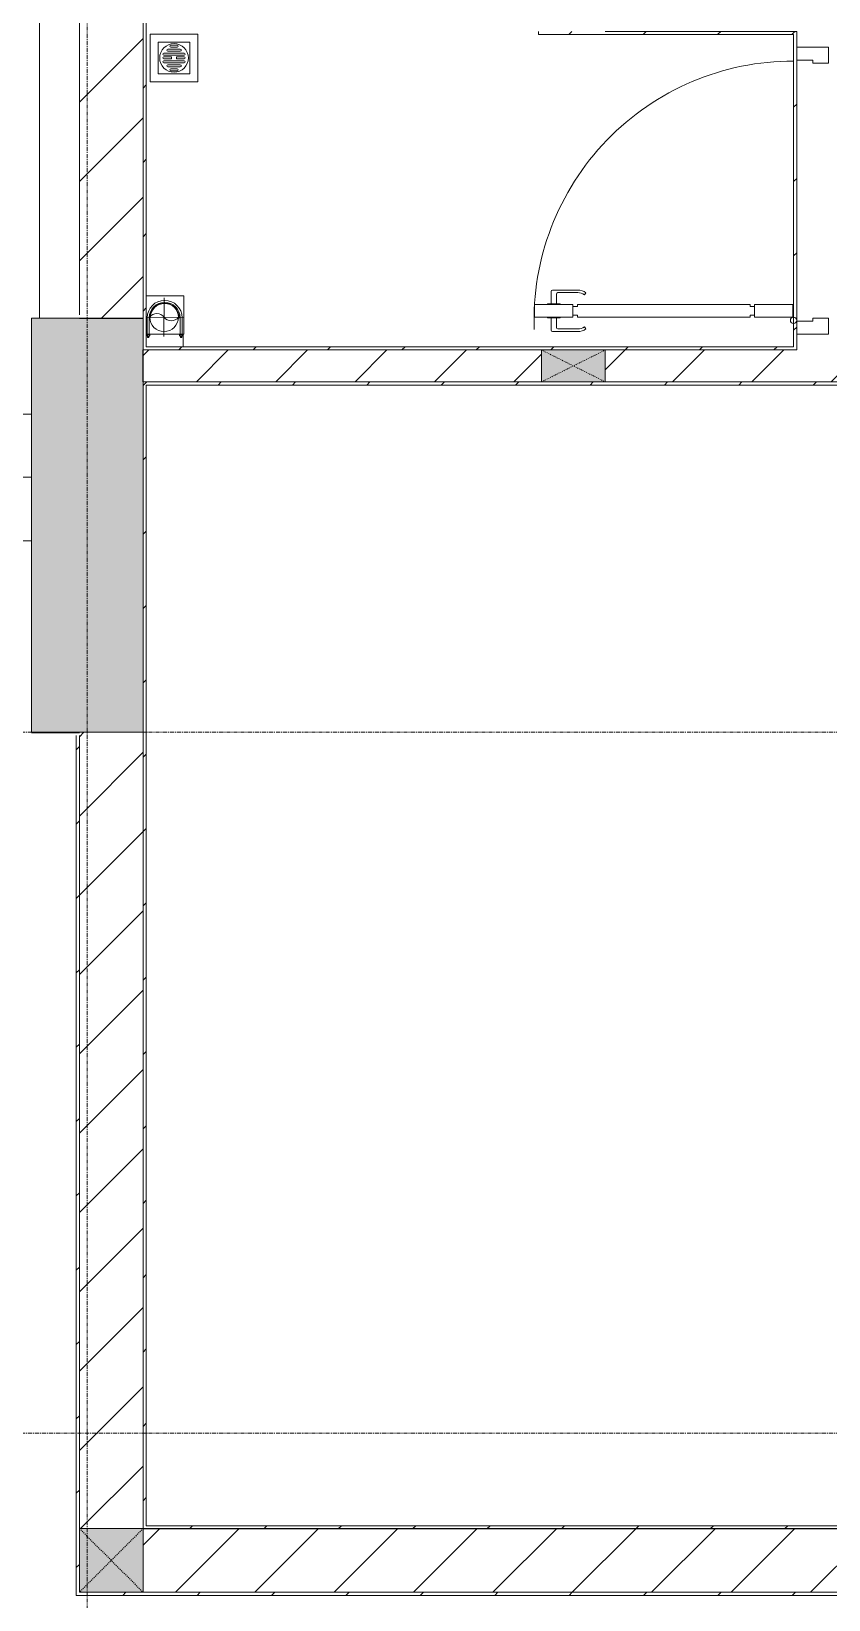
# Model space of a CAD drawing. Header units: millimetres. Extents: x 5359 to 218750, y -16347 to 109893.
# Drawn here: x 83377 to 85878, y 36515 to 41437 of the extents above; entities that cross this region are included whole.
import ezdxf

# ---------------------------------------------------------------- set-up
doc = ezdxf.new("R2010")
doc.units = ezdxf.units.MM
for name, pattern in [('Dash', [6, 3, -3]), ('Grid Line', [22.225, 12.7, -3.175, 3.175, -3.175]), ('IMPORT-CENTER _3_', [10.16, 6.35, -1.27, 1.27, -1.27])]:
    doc.linetypes.add(name, pattern=pattern)
for name, color, linetype, lineweight in [('0-1', 7, 'Continuous', 5), ('A-DETL-GENF-1', 9, 'Continuous', 9), ('A-DOOR-1', 9, 'Continuous', 9), ('A-FLOR', 192, 'Continuous', 9), ('A-WALL', 113, 'Continuous', 9), ('A-WALL-1', 53, 'Continuous', 18), ('A-WALL-2', 9, 'Continuous', 9), ('A-WALL-3', 113, 'Continuous', 18), ('A-WALL-PATT-1', 10, 'Continuous', 9), ('A-WALL-PATT-2', 9, 'Continuous', 9), ('A-WALL-PATT-3', 111, 'Continuous', 9), ('G-IMPT', 8, 'Continuous', 9), ('G-IMPT-1', 8, 'IMPORT-CENTER _3_', 9), ('I-WALL-1', 53, 'Continuous', 18), ('I-WALL-3', 2, 'Continuous', 18), ('M-EQPM', 50, 'Continuous', 9), ('S-BEAM-1', 9, 'Continuous', 9), ('S-COLS', 52, 'Continuous', 9), ('S-COLS-1', 253, 'Continuous', 5), ('S-COLS-2', 53, 'Continuous', 18), ('S-COLS-3', 9, 'Continuous', 9), ('S-COLS-4', 52, 'Continuous', 18), ('S-COLS-5', 52, 'Dash', 9), ('S-COLS-HDLN', 52, 'Dash', 9), ('S-COLS-HDLN-1', 9, 'Dash', 9), ('S-GRID-1', 1, 'Grid Line', 9)]:
    doc.layers.add(name, color=color, linetype=linetype, lineweight=lineweight)
pattern_1 = [(45, (0, 0), (-116.67262, 116.67262), [])]
pattern_2 = [(45, (0, 0), (-124.4508, 124.4508), [])]

# ---------------------------------------------------------------- blocks, each defined once
blk = doc.blocks.new('NCV_TKTC_KET CAU_rvt-1-TKCS_MB ĐỊNH VỊ CỔNG-HÀNG RÀO')
at = {"layer": 'S-COLS-1'}
blk.add_hatch(color=256, dxfattribs=at).paths.add_polyline_path([(83377.6, 39236.9), (83727.6, 39236.9), (83727.6, 40536.9), (83377.6, 40536.9), (83377.6, 39869)])
at = {"layer": 'S-BEAM-1'}
for p, q in [((83402.6, 43836.9), (83402.6, 40536.9)), ((83377.6, 40235.6), (77527.6, 40235.6))]:
    blk.add_line(p, q, dxfattribs=at)
at = {"layer": 'S-COLS-2'}
for p, q in [((83727.6, 40536.9), (83377.6, 40536.9)), ((83377.6, 40536.9), (83377.6, 39236.9)), ((83727.6, 39236.9), (83727.6, 40536.9)), ((83377.6, 39236.9), (83727.6, 39236.9))]:
    blk.add_line(p, q, dxfattribs=at)
blk = doc.blocks.new('G1_SOF - BO TRU - 100x200-V26-TKCS_MB ĐỊNH VỊ CỔNG-HÀNG RÀO')
at = {"layer": 'S-COLS-3'}
blk.add_hatch(color=256, dxfattribs=at).paths.add_polyline_path([(-50, -100), (50, -100), (50, 100), (-50, 100)])
at = {"layer": 'S-COLS-2'}
for p, q in [((-50, 100), (50, 100)), ((-50, -100), (-50, 100)), ((50, 100), (50, -100)), ((50, -100), (-50, -100))]:
    blk.add_line(p, q, dxfattribs=at)
at = {"layer": 'S-COLS-HDLN-1'}
for p, q in [((50, -100), (-50, 100)), ((-50, -100), (50, 100))]:
    blk.add_line(p, q, dxfattribs=at)
blk = doc.blocks.new('DOOR_CW_01 CANH MO-PANEL KINH - DIG_01-900x2200-CỬA NHÔM KÍNH-400868-TKCS_MB ĐỊNH VỊ CỔNG-HÀNG RÀO')
at = {"layer": 'A-DETL-GENF-1'}
for p, q in [((-397, 872), (-357, 872)), ((-397, 752), (-397, 872)), ((-357, 872), (-357, 752)), ((-442, 737), (-442, 816.5)), ((-399, 820.5), (-438, 820.5)), ((-434, 799.5), (-434, 737)), ((-399, 803.5), (-430, 803.5)), ((-399, 831.8), (-397, 831.8)), ((-399, 792.2), (-399, 831.8)), ((-397, 792.2), (-399, 792.2)), ((-397, 792.2), (-397, 831.8)), ((-357, 792.2), (-357, 831.8)), ((-355, 831.8), (-357, 831.8)), ((-357, 792.2), (-355, 792.2)), ((-355, 792.2), (-355, 831.8)), ((-355, 820.5), (-316, 820.5)), ((-355, 803.5), (-324, 803.5)), ((-320, 799.5), (-320, 737)), ((-312, 737), (-312, 816.5)), ((-357, 752), (-397, 752)), ((-363, 752), (-391, 752)), ((-391, 752), (-391, 738)), ((-363, 738), (-363, 752)), ((-433.9, 711.2), (-427.3, 715.8)), ((-397, 738), (-391, 738)), ((-397, 738), (-397, 196)), ((-357, 738), (-363, 738)), ((-357, 196), (-357, 738)), ((-320.1, 711.2), (-326.7, 715.8)), ((-397, 196), (-391, 196)), ((-357, 182), (-397, 182)), ((-397, 182), (-397, 62)), ((-391, 196), (-391, 182)), ((-391, 182), (-363, 182)), ((-357, 196), (-363, 196)), ((-363, 182), (-363, 196)), ((-357, 62), (-357, 182)), ((-397, 62), (-357, 62))]:
    blk.add_line(p, q, dxfattribs=at)
blk.add_circle((-407, 60), 10, dxfattribs=at)
for centre, radius, start, end in [((-407, 60), 814, 360, 92), ((-438, 816.5), 4, 90, 180), ((-430, 799.5), 4, 90, 180), ((-324, 799.5), 4, 360, 90), ((-316, 816.5), 4, 0, 90), ((-397, 737), 45, 180, 215), ((-397, 737), 37, 180, 215), ((-357, 737), 37, 325, 0), ((-357, 737), 45, 325, 0)]:
    blk.add_arc(centre, radius, start, end, dxfattribs=at)
at = {"layer": 'A-DOOR-1'}
for p, q in [((-410, 50), (-450, 50)), ((-450, 50), (-450, -50)), ((-410, 0), (-410, 50)), ((-407, 50), (-382, 50)), ((450, 50), (410, 50)), ((410, 50), (410, 0)), ((450, -50), (450, 50)), ((-400, 0), (-410, 0)), ((-400, -50), (-400, 0)), ((410, 0), (400, 0)), ((400, 0), (400, -50)), ((-450, -50), (-400, -50)), ((400, -50), (450, -50))]:
    blk.add_line(p, q, dxfattribs=at)
blk = doc.blocks.new('NCV_TKTC_TANG 1_rvt-1-TKCS_MB ĐỊNH VỊ CỔNG-HÀNG RÀO')
at = {"layer": 'A-WALL-PATT-1'}
h = blk.add_hatch(dxfattribs=at)
h.set_pattern_fill('FP_2', color=256, style=0, pattern_type=2)
h.set_pattern_definition(pattern_2)
h.paths.add_polyline_path([(83727.6, 40336.9), (84977.2, 40336.9), (84977.2, 40436.9), (83727.2, 40436.9), (83727.2, 40336.9)])
h.paths.add_polyline_path([(87177.6, 40336.9), (87427.6, 40336.9), (87427.6, 40436.9), (87177.6, 40436.9), (87177.6, 40386.9)])
h.paths.add_polyline_path([(86277.6, 40336.9), (86277.6, 40436.9), (85177.2, 40436.9), (85177.2, 40336.9), (85247.4, 40336.9)])
h.paths.add_polyline_path([(88227.6, 40336.9), (88477.6, 40336.9), (88477.6, 40436.9), (88227.6, 40436.9), (88227.6, 40362.1)])
at = {"layer": 'A-WALL-PATT-2'}
h = blk.add_hatch(dxfattribs=at)
h.set_pattern_fill('FP_3', color=256, style=0, pattern_type=2)
h.set_pattern_definition(pattern_1)
h.paths.add_polyline_path([(83737.6, 40446.9), (83737.6, 41526.9), (83727.6, 41526.9), (83727.6, 40446.9)])
h = blk.add_hatch(dxfattribs=at)
h.set_pattern_fill('FP_3', color=256, style=0, pattern_type=2)
h.set_pattern_definition(pattern_1)
h.paths.add_polyline_path([(84977.2, 41426.9), (85767.6, 41426.9), (85767.6, 41436.9), (84967.2, 41436.9), (84967.2, 41426.9)])
h = blk.add_hatch(dxfattribs=at)
h.set_pattern_fill('FP_3', color=256, style=0, pattern_type=2)
h.set_pattern_definition(pattern_1)
h.paths.add_polyline_path([(85777.6, 40436.9), (85777.6, 41436.9), (85767.6, 41436.9), (85767.6, 40436.9)])
h = blk.add_hatch(dxfattribs=at)
h.set_pattern_fill('FP_3', color=256, style=0, pattern_type=2)
h.set_pattern_definition(pattern_1)
h.paths.add_polyline_path([(83727.6, 40436.9), (85767.6, 40436.9), (85767.6, 40446.9), (83727.6, 40446.9)])
h = blk.add_hatch(dxfattribs=at)
h.set_pattern_fill('FP_3', color=256, style=0, pattern_type=2)
h.set_pattern_definition(pattern_1)
h.paths.add_polyline_path([(84037, 40326.9), (86277.6, 40326.9), (86277.6, 40336.9), (83727.6, 40336.9), (83727.6, 40326.9), (83737.6, 40326.9)])
h.paths.add_polyline_path([(87177.6, 40326.9), (87267.6, 40326.9), (87267.6, 40336.9), (87177.6, 40336.9)])
h = blk.add_hatch(dxfattribs=at)
h.set_pattern_fill('FP_3', color=256, style=0, pattern_type=2)
h.set_pattern_definition(pattern_1)
h.paths.add_polyline_path([(83737.6, 36746.9), (83737.6, 40326.9), (83727.6, 40326.9), (83727.6, 36746.9)])
h = blk.add_hatch(dxfattribs=at)
h.set_pattern_fill('FP_3', color=256, style=0, pattern_type=2)
h.set_pattern_definition(pattern_1)
h.paths.add_polyline_path([(83727.6, 36736.9), (86277.6, 36736.9), (86277.6, 36746.9), (83727.6, 36746.9)])
at = {"layer": 'A-WALL-1'}
for p, q in [((85177.2, 41436.9), (85777.6, 41436.9)), ((83727.6, 40436.9), (83727.2, 40436.9)), ((83727.2, 40436.9), (83727.2, 40336.9)), ((85777.6, 40436.9), (85767.6, 40436.9)), ((83727.2, 40336.9), (83727.6, 40336.9))]:
    blk.add_line(p, q, dxfattribs=at)
at = {"layer": 'A-WALL-2'}
for p, q in [((83727.6, 40436.9), (84977.2, 40436.9)), ((84977.2, 40436.9), (83727.6, 40436.9)), ((85177.2, 40436.9), (85767.6, 40436.9)), ((85767.6, 40436.9), (85177.2, 40436.9)), ((84977.2, 40336.9), (83727.6, 40336.9)), ((83727.6, 40336.9), (84977.2, 40336.9)), ((86277.6, 40336.9), (85177.2, 40336.9)), ((85177.2, 40336.9), (86277.6, 40336.9))]:
    blk.add_line(p, q, dxfattribs=at)
at = {"layer": 'I-WALL-1'}
for p, q in [((83727.6, 41526.9), (83727.6, 40446.9)), ((83737.6, 40446.9), (83737.6, 41526.9)), ((84967.2, 41436.9), (84967.2, 41426.9)), ((84967.2, 41426.9), (85767.6, 41426.9)), ((85767.6, 41436.9), (85177.2, 41436.9)), ((85777.6, 41436.9), (85767.6, 41436.9)), ((85767.6, 41426.9), (85767.6, 40446.9)), ((85777.6, 41386.9), (85777.6, 41436.9)), ((85777.6, 40526.9), (85777.6, 41346.9)), ((85777.6, 40436.9), (85777.6, 40486.9)), ((83727.6, 40446.9), (83727.6, 40436.9)), ((85767.6, 40446.9), (83737.6, 40446.9)), ((85767.6, 40436.9), (85777.6, 40436.9)), ((83727.6, 40336.9), (83727.6, 40326.9)), ((83727.6, 40326.9), (83727.6, 36746.9)), ((83737.6, 40326.9), (86277.6, 40326.9)), ((83737.6, 36746.9), (83737.6, 40326.9)), ((83727.6, 36746.9), (83727.6, 36736.9)), ((83727.6, 36736.9), (86277.6, 36736.9)), ((86267.6, 36746.9), (83737.6, 36746.9))]:
    blk.add_line(p, q, dxfattribs=at)
at = {"layer": 'A-DOOR-1', "rotation": 90.00000000000144}
blk.add_blockref('DOOR_CW_01 CANH MO-PANEL KINH - DIG_01-900x2200-CỬA NHÔM KÍNH-400868-TKCS_MB ĐỊNH VỊ CỔNG-HÀNG RÀO', (85827.6, 40936.9), dxfattribs=at)
at = {"layer": 'S-COLS-3', "rotation": 270.0000000000011}
blk.add_blockref('G1_SOF - BO TRU - 100x200-V26-TKCS_MB ĐỊNH VỊ CỔNG-HÀNG RÀO', (85077.2, 40386.9), dxfattribs=at)
blk = doc.blocks.new('TKTC_XREF_251221_MB TANG 1 - TKTC_XREF_260130_MB TANG 1_dwg_CUM U_DN100-4202112-TKCS_MB ĐỊNH VỊ CỔNG-HÀNG RÀO')
at = {"layer": 'G-IMPT'}
blk.add_hatch(color=256, dxfattribs=at).paths.add_polyline_path([(0, 61), (0, 57), (14.8, 55.1), (28.5, 49.4), (40.3, 40.3), (49.4, 28.5), (55.1, 14.8), (57, 0), (55.1, -14.8), (49.4, -28.5), (40.3, -40.3), (28.5, -49.4), (14.8, -55.1), (0, -57), (0, -61), (15.8, -58.9), (30.5, -52.8), (43.1, -43.1), (52.8, -30.5), (58.9, -15.8), (61, 0), (58.9, 15.8), (52.8, 30.5), (43.1, 43.1), (30.5, 52.8), (15.8, 58.9)])
for p, q in [((-79.1, 66.6), (-79.1, 63.4)), ((-76.6, 66.6), (-76.6, 63.4)), ((-74.6, 66.6), (-74.6, 63.4)), ((-72.7, 69.3), (-72.7, 60.7)), ((-66.9, 67.9), (-71.7, 67.9)), ((-65, 69), (0, 69)), ((-66.9, 62.1), (-71.7, 62.1)), ((-72.7, -60.7), (-72.7, -69.3)), ((-66.9, -62.1), (-71.7, -62.1)), ((-79.1, -63.4), (-79.1, -66.6)), ((-76.6, -63.4), (-76.6, -66.6)), ((-74.6, -63.4), (-74.6, -66.6)), ((-66.9, -67.9), (-71.7, -67.9)), ((-65, -69), (0, -69))]:
    blk.add_line(p, q, dxfattribs=at)
at = {"layer": 'G-IMPT', "flags": 128}
for points in [[(-72.7, 67.6), (-78.1, 67.6), (-78.1, 62.4), (-72.7, 62.4)], [(-71.7, 59.2), (-66.9, 59.2), (-66.9, 70.8), (-71.7, 70.8)], [(-66.9, 70.8), (-66.9, 72.7), (-65, 72.7), (-65, 57.3), (-66.9, 57.3), (-66.9, 59.2)], [(-65, 61), (0, 61), (0, 57)], [(-71.7, -70.8), (-66.9, -70.8), (-66.9, -59.2), (-71.7, -59.2)], [(-66.9, -59.2), (-66.9, -57.3), (-65, -57.3), (-65, -72.7), (-66.9, -72.7), (-66.9, -70.8)], [(-65, -61), (0, -61), (0, -57)], [(-72.7, -62.4), (-78.1, -62.4), (-78.1, -67.6), (-72.7, -67.6)]]:
    blk.add_lwpolyline(points, dxfattribs=at)
at = {"layer": 'G-IMPT'}
for centre, radius, start, end in [((-78.1, 66.6), 0.96, 90, 180), ((-78.1, 63.4), 0.96, 180, 270), ((-71.1, 69.3), 1.56, 112.61986, 247.38014), ((-67.9, 65), 4.8, 143.1301, 216.8699), ((0, 0), 69, 270, 90), ((-71.1, 60.7), 1.56, 112.61986, 247.38014), ((0, 0), 61, 270, 90), ((0, 0), 57, 270, 90), ((-71.1, -60.7), 1.56, 112.61986, 247.38014), ((-67.9, -65), 4.8, 143.1301, 216.8699), ((-78.1, -63.4), 0.96, 90, 180), ((-78.1, -66.6), 0.96, 180, 270), ((-71.1, -69.3), 1.56, 112.61986, 247.38014)]:
    blk.add_arc(centre, radius, start, end, dxfattribs=at)
blk = doc.blocks.new('TKTC_XREF_251221_MB TANG 1 - TKTC_XREF_260130_MB TANG 1_dwg_$cc-V151-TKCS_MB ĐỊNH VỊ CỔNG-HÀNG RÀO')
at = {"layer": 'G-IMPT'}
blk.add_circle((0, 0), 0.5, dxfattribs=at)
for centre, radius, start, end in [((0, 0), 0.5, 90, 270), ((0.188, 0.25), 0.313, 126.8699, 233.1301), ((-0.188, -0.25), 0.313, 306.8699, 53.1301)]:
    blk.add_arc(centre, radius, start, end, dxfattribs=at)
at = {"layer": 'G-IMPT-1'}
for p, q in [((0, -0.673), (0, 0.62)), ((-0.673, 0), (0.673, 0))]:
    blk.add_line(p, q, dxfattribs=at)
blk = doc.blocks.new('TKTC_XREF_251221_MB TANG 1 - TKTC_XREF_260130_MB TANG 1_dwg_THU NUOC - THU NUOC-444531-TKCS_MB TẦNG 1-4202124-TKCS_MB ĐỊNH VỊ CỔNG-HÀNG RÀO')
at = {"layer": 'M-EQPM'}
for p, q in [((-23.3, 10.8), (40.9, 10.8)), ((40.9, 4.8), (-23.3, 4.8)), ((-11, 23.3), (28.5, 23.3)), ((28.5, 17.3), (-11, 17.3)), ((-1.1, 35.6), (18.5, 35.6)), ((18.5, 29.6), (-1.1, 29.6)), ((-23.3, -13.6), (40.9, -13.6)), ((40.9, -19.6), (-23.3, -19.6)), ((-11, -26.1), (28.5, -26.1)), ((28.5, -32.1), (-11, -32.1)), ((-1.1, -38.5), (18.5, -38.5)), ((18.5, -44.5), (-1.1, -44.5))]:
    blk.add_line(p, q, dxfattribs=at)
at = {"layer": 'M-EQPM', "flags": 128}
for points in [[(83.7, -79.4), (83.7, 70.6), (-66.3, 70.6), (-66.3, -79.4)], [(58.7, -54.4), (58.7, 45.6), (-41.3, 45.6), (-41.3, -54.4)]]:
    blk.add_lwpolyline(points, close=True, dxfattribs=at)
for points in [[(-23.3, -1.2), (0.7, -1.2), (0.7, -7.2), (-23.3, -7.2)], [(40.9, -7.2), (16.7, -7.2), (16.7, -1.2), (40.9, -1.2)]]:
    blk.add_lwpolyline(points, dxfattribs=at)
at = {"layer": 'M-EQPM'}
for centre, radius, start, end in [((8.7, -4.4), 45, 360, 180), ((8.7, -4.4), 45, 360, 180), ((-23.3, 7.8), 3, 90, 270), ((-11, 20.3), 3, 90, 270), ((-1.1, 32.6), 3, 90, 270), ((18.5, 32.6), 3, 270, 90), ((28.5, 20.3), 3, 270, 90), ((40.9, 7.8), 3, 270, 90), ((8.7, -4.4), 45, 180, 360), ((8.7, -4.4), 45, 180, 360), ((-23.3, -4.2), 3, 90, 270), ((-23.3, -16.6), 3, 90, 270), ((-11, -29.1), 3, 90, 270), ((-1.1, -41.5), 3, 90, 270), ((18.5, -41.5), 3, 270, 90), ((28.5, -29.1), 3, 270, 90), ((40.9, -4.2), 3, 270, 90), ((40.9, -16.6), 3, 270, 90)]:
    blk.add_arc(centre, radius, start, end, dxfattribs=at)
blk = doc.blocks.new('TKTC_XREF_251221_MB TANG 1 - TKTC_XREF_260130_MB TANG 1_dwg-4202109-TKCS_MB ĐỊNH VỊ CỔNG-HÀNG RÀO')
at = {"layer": 'G-IMPT', "flags": 128}
for points in [[(-119414.1, -360739.7), (-119296.3, -360739.7), (-119296.3, -360859.7), (-119414.1, -360859.7)], [(-119414.1, -360859.7), (-119298.3, -360859.7), (-119298.3, -360899.7)]]:
    blk.add_lwpolyline(points, dxfattribs=at)
at = {"extrusion": (0, 0, -1), "zscale": -1}
blk.add_blockref('TKTC_XREF_251221_MB TANG 1 - TKTC_XREF_260130_MB TANG 1_dwg_THU NUOC - THU NUOC-444531-TKCS_MB TẦNG 1-4202124-TKCS_MB ĐỊNH VỊ CỔNG-HÀNG RÀO', (119318.4, -359988.7), dxfattribs=at)
at = {"extrusion": (0, 0, -1), "xscale": 90.00000000005063, "yscale": 90.00000000005063, "zscale": -90.00000000005063, "rotation": 270.3740267799378}
blk.add_blockref('TKTC_XREF_251221_MB TANG 1 - TKTC_XREF_260130_MB TANG 1_dwg_$cc-V151-TKCS_MB ĐỊNH VỊ CỔNG-HÀNG RÀO', (119358.3, -360806.9), dxfattribs=at)
at = {"xscale": 0.789473684210524, "yscale": 0.789473684210524, "zscale": 0.789473684210524, "rotation": 89.99999999844344}
blk.add_blockref('TKTC_XREF_251221_MB TANG 1 - TKTC_XREF_260130_MB TANG 1_dwg_CUM U_DN100-4202112-TKCS_MB ĐỊNH VỊ CỔNG-HÀNG RÀO', (-119356.5, -360808.4), dxfattribs=at)
blk = doc.blocks.new('TKTC_XREF_251221_MB TANG 1 - TKTC_XREF_251221_MB TANG 1-2038492-TKCS_MB ĐỊNH VỊ CỔNG-HÀNG RÀO')
blk.add_blockref('TKTC_XREF_251221_MB TANG 1 - TKTC_XREF_260130_MB TANG 1_dwg-4202109-TKCS_MB ĐỊNH VỊ CỔNG-HÀNG RÀO', (169499.1, 384109.7))
blk = doc.blocks.new('G1_SOF - BO TRU - 200x200-3050151-TKCS_MB ĐỊNH VỊ CỔNG-HÀNG RÀO')
at = {"layer": 'S-COLS-HDLN'}
for p, q in [((-100, 100), (100, -100)), ((100, 100), (-100, -100))]:
    blk.add_line(p, q, dxfattribs=at)

msp = doc.modelspace()

# ---------------------------------------------------------------- hatches: boundary and pattern name
at = {"layer": 'A-WALL-PATT-3'}
h = msp.add_hatch(dxfattribs=at)
h.set_pattern_fill('FP_1', color=256, style=0, pattern_type=2)
h.set_pattern_definition(pattern_2)
h.paths.add_polyline_path([(83527.6, 40535.7), (83727.6, 40535.7), (83727.6, 43836.9), (83527.6, 43836.9), (83527.6, 40536.9)])
h = msp.add_hatch(dxfattribs=at)
h.set_pattern_fill('FP_1', color=256, style=0, pattern_type=2)
h.set_pattern_definition(pattern_2)
h.paths.add_polyline_path([(82552.2, 39837.4), (83377.6, 39837.4), (83377.6, 40037.4), (82552.2, 40037.4), (82552.2, 39997.4)])
h.paths.add_polyline_path([(77537.6, 39837.4), (78352.2, 39837.4), (78352.2, 40037.4), (77527.6, 40037.4), (77527.6, 39837.4)])
h.paths.add_polyline_path([(80152.2, 39837.4), (80752.2, 39837.4), (80752.2, 40037.4), (80152.2, 40037.4), (80152.2, 39997.4)])
h = msp.add_hatch(dxfattribs=at)
h.set_pattern_fill('FP_1', color=256, style=0, pattern_type=2)
h.set_pattern_definition(pattern_2)
h.paths.add_polyline_path([(83527.6, 36737.8), (83727.6, 36737.8), (83727.6, 39236.9), (83527.6, 39236.9), (83527.6, 38882.8)])
h = msp.add_hatch(dxfattribs=at)
h.set_pattern_fill('FP_32', color=256, style=0, pattern_type=2)
h.set_pattern_definition(pattern_1)
h.paths.add_polyline_path([(83517.6, 36527.8), (83527.6, 36527.8), (83527.6, 39226.9), (83517.6, 39226.9), (83517.6, 38882.8)])
h = msp.add_hatch(dxfattribs=at)
h.set_pattern_fill('FP_1', color=256, style=0, pattern_type=2)
h.set_pattern_definition(pattern_2)
h.paths.add_polyline_path([(83727.6, 36537.8), (87627.6, 36537.8), (87627.6, 36737.8), (83727.6, 36737.8)])
h.paths.add_polyline_path([(90089.1, 36537.8), (91652.6, 36537.8), (91652.6, 36737.8), (89917.5, 36737.8), (89917.5, 36537.8)])
h.paths.add_polyline_path([(87827.6, 36537.8), (88827.5, 36537.8), (88827.5, 36737.8), (87827.6, 36737.8)])
h = msp.add_hatch(dxfattribs=at)
h.set_pattern_fill('FP_32', color=256, style=0, pattern_type=2)
h.set_pattern_definition(pattern_1)
h.paths.add_polyline_path([(86760.4, 36527.8), (87727.6, 36527.8), (87727.6, 36537.8), (83527.6, 36537.8), (83527.6, 36527.8), (86457.8, 36527.8)])
at = {"layer": 'S-COLS-1'}
msp.add_hatch(color=256, dxfattribs=at).paths.add_polyline_path([(83527.6, 36537.8), (83727.6, 36537.8), (83727.6, 36737.8), (83527.6, 36737.8)])

# ---------------------------------------------------------------- linework, layer by layer
at = {"layer": 'A-FLOR'}
msp.add_line((83527.6, 39235.7), (83377.6, 39235.7), dxfattribs=at)
at = {"layer": 'A-WALL'}
for p, q in [((83527.6, 43836.9), (83527.6, 40546.9)), ((83377.6, 40037.4), (82552.2, 40037.4)), ((82552.2, 39837.4), (83377.6, 39837.4)), ((83527.6, 39226.9), (83527.6, 36737.8)), ((83527.6, 36737.8), (83727.6, 36737.8)), ((83727.6, 36737.8), (83727.6, 36537.8))]:
    msp.add_line(p, q, dxfattribs=at)
at = {"layer": 'A-WALL-3'}
for p, q in [((83727.6, 43836.9), (83727.6, 40535.7)), ((83527.6, 40536.9), (83527.6, 40535.7)), ((83527.6, 40535.7), (83727.6, 40535.7)), ((83377.6, 39837.4), (83377.6, 40047.4)), ((83727.6, 39236.9), (83527.6, 39236.9)), ((83727.6, 36737.8), (83727.6, 39236.9)), ((87627.6, 36737.8), (83727.6, 36737.8))]:
    msp.add_line(p, q, dxfattribs=at)
at = {"layer": 'I-WALL-3'}
for p, q in [((83517.6, 39226.9), (83517.6, 36527.8)), ((83527.6, 36537.8), (83527.6, 36737.8)), ((83517.6, 36527.8), (87717.6, 36527.8)), ((87727.6, 36537.8), (83527.6, 36537.8))]:
    msp.add_line(p, q, dxfattribs=at)
at = {"layer": 'S-COLS'}
for p, q in [((83727.6, 36737.8), (83527.6, 36737.8)), ((83727.6, 36537.8), (83727.6, 36737.8))]:
    msp.add_line(p, q, dxfattribs=at)
at = {"layer": 'S-COLS-4'}
for p, q in [((83527.6, 36737.8), (83527.6, 36537.8)), ((83527.6, 36537.8), (83727.6, 36537.8))]:
    msp.add_line(p, q, dxfattribs=at)
at = {"layer": 'S-GRID-1'}
for p, q in [((83552.6, 13102.5), (83552.6, 80482.7)), ((135474.6, 39236.9), (24837.1, 39236.9)), ((135474.6, 37036.9), (24837.1, 37036.9))]:
    msp.add_line(p, q, dxfattribs=at)

# ---------------------------------------------------------------- block references
at = {"layer": '0-1'}
for name in ['NCV_TKTC_KET CAU_rvt-1-TKCS_MB ĐỊNH VỊ CỔNG-HÀNG RÀO', 'NCV_TKTC_TANG 1_rvt-1-TKCS_MB ĐỊNH VỊ CỔNG-HÀNG RÀO']:
    msp.add_blockref(name, (0, 0), dxfattribs=at)
at = {"layer": 'M-EQPM'}
msp.add_blockref('TKTC_XREF_251221_MB TANG 1 - TKTC_XREF_251221_MB TANG 1-2038492-TKCS_MB ĐỊNH VỊ CỔNG-HÀNG RÀO', (33652.6, 17236.9), dxfattribs=at)
at = {"layer": 'S-COLS-5'}
msp.add_blockref('G1_SOF - BO TRU - 200x200-3050151-TKCS_MB ĐỊNH VỊ CỔNG-HÀNG RÀO', (83627.6, 36637.8), dxfattribs=at)

doc.saveas('drawing.dxf')
